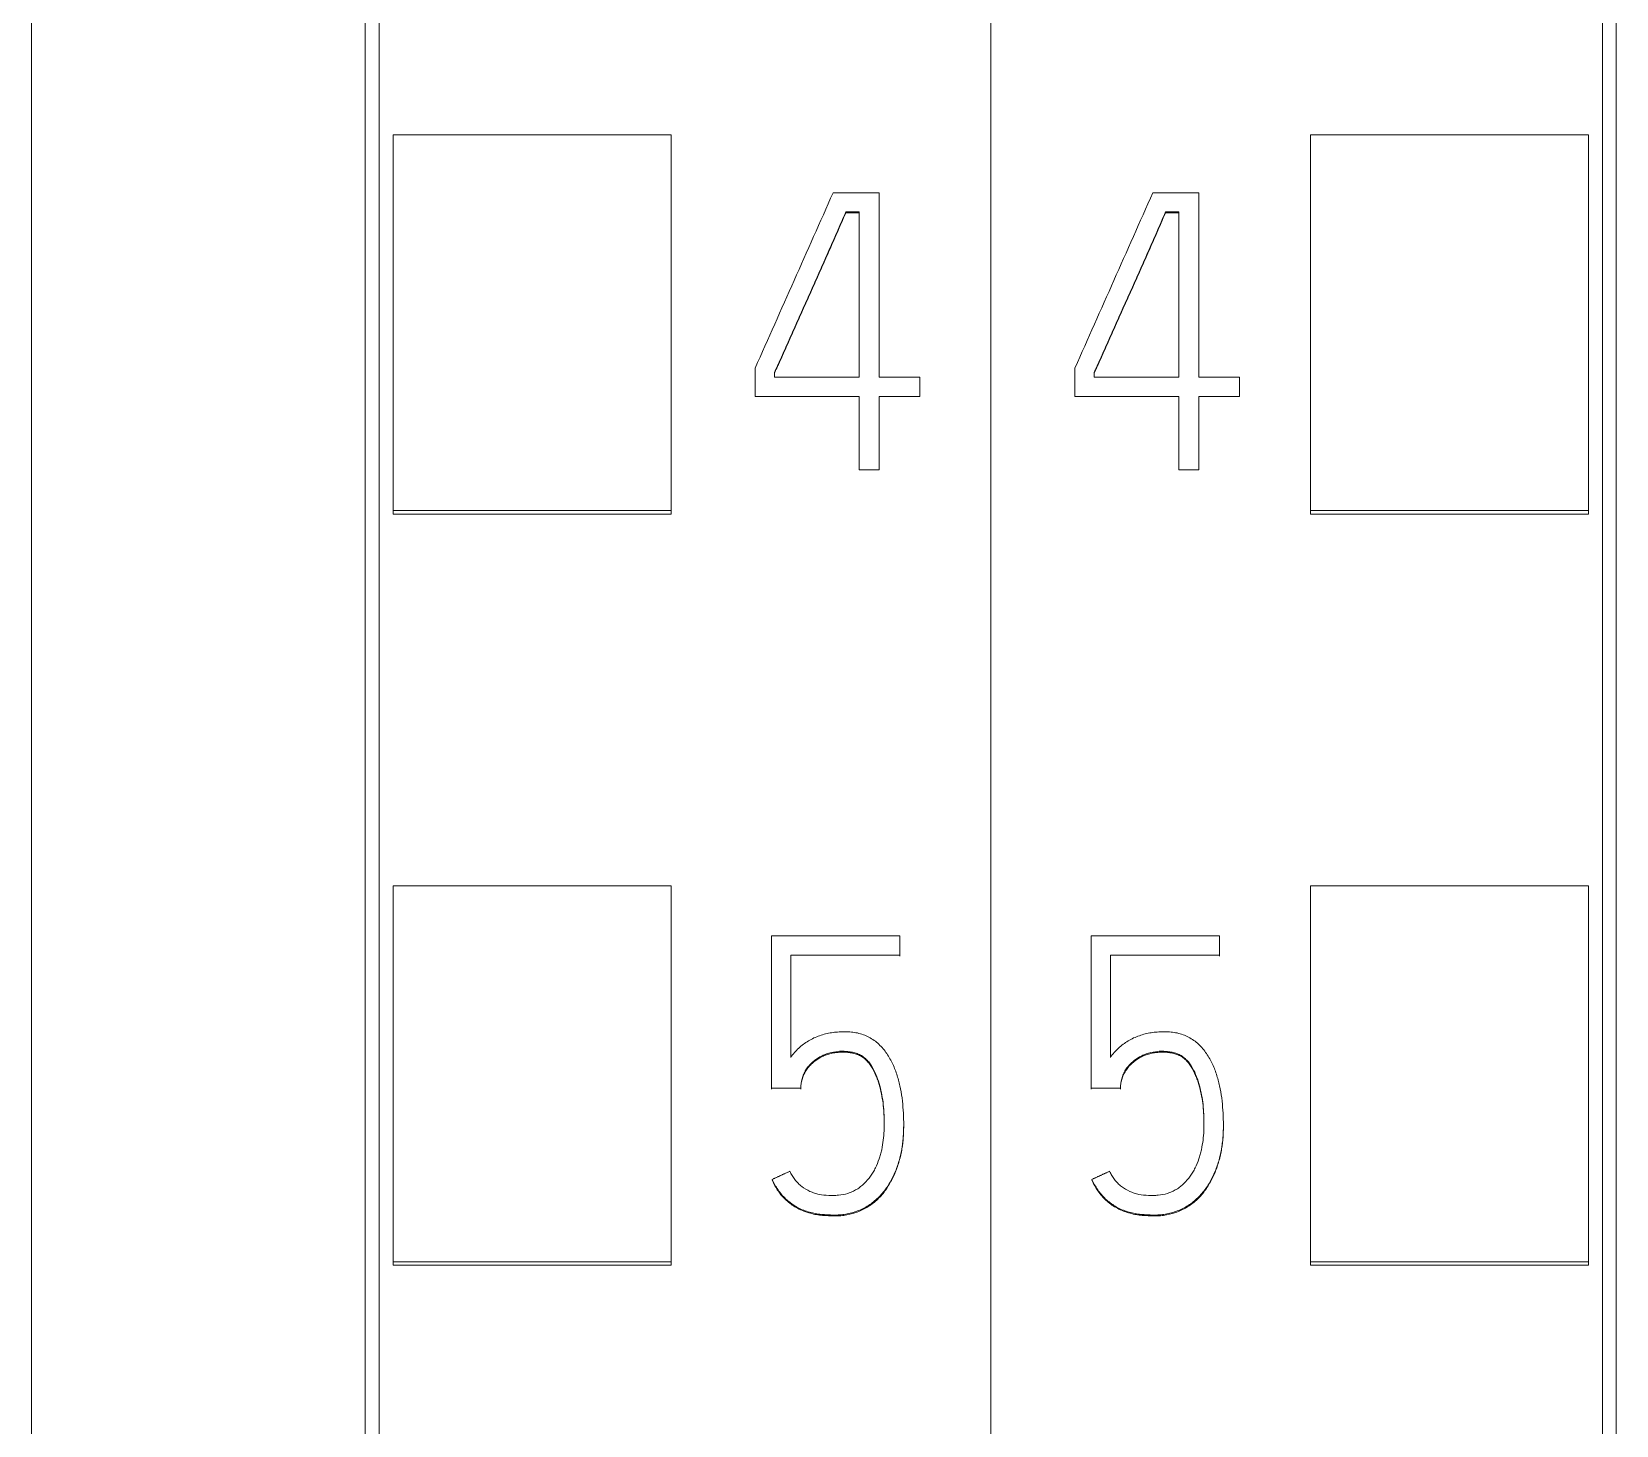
# Model space of a CAD drawing. Header units: millimetres. Extents: x 1359 to 3577, y 1336 to 3557.
# Drawn here: x 2778.27 to 2789.67, y 3006.75 to 3016.78 of the extents above; entities that cross this region are included whole.
import ezdxf

# ---------------------------------------------------------------- set-up
doc = ezdxf.new("R2010")
doc.units = ezdxf.units.MM
doc.layers.add('000-PI-Oprema', color=30, linetype='Continuous', lineweight=5)

msp = doc.modelspace()

# ---------------------------------------------------------------- linework, layer by layer
at = {"layer": '000-PI-Oprema', "color": 0, "linetype": 'ByBlock', "lineweight": 0}
for p, q in [((2785.171, 3041.237), (2785.171, 2927.819)), ((2785.171, 3041.237), (2785.171, 2927.819)), ((2780.771, 2930.141), (2780.771, 3038.956)), ((2789.571, 3038.956), (2789.571, 2930.141)), ((2780.871, 3013.333), (2780.871, 3016.035)), ((2780.871, 3016.035), (2782.871, 3016.035)), ((2782.871, 3013.333), (2782.871, 3016.035)), ((2787.471, 3013.333), (2787.471, 3016.035)), ((2789.471, 3016.035), (2787.471, 3016.035)), ((2789.471, 3013.333), (2789.471, 3016.035)), ((2784.037, 3015.617), (2784.367, 3015.617)), ((2784.367, 3015.617), (2784.367, 3014.291)), ((2786.337, 3015.617), (2786.667, 3015.617)), ((2786.667, 3015.617), (2786.667, 3014.291)), ((2784.128, 3015.479), (2784.128, 3015.473)), ((2784.225, 3015.479), (2784.128, 3015.479)), ((2784.128, 3015.473), (2784.225, 3015.473)), ((2784.225, 3014.291), (2784.225, 3015.479)), ((2786.428, 3015.479), (2786.428, 3015.473)), ((2786.525, 3015.479), (2786.428, 3015.479)), ((2786.428, 3015.473), (2786.525, 3015.473)), ((2786.525, 3014.291), (2786.525, 3015.479)), ((2783.477, 3014.153), (2783.477, 3014.357)), ((2783.615, 3014.327), (2783.615, 3014.291)), ((2783.615, 3014.291), (2784.225, 3014.291)), ((2784.367, 3014.291), (2784.661, 3014.291)), ((2784.661, 3014.291), (2784.661, 3014.153)), ((2785.777, 3014.153), (2785.777, 3014.357)), ((2785.915, 3014.327), (2785.915, 3014.291)), ((2785.915, 3014.291), (2786.525, 3014.291)), ((2786.667, 3014.291), (2786.961, 3014.291)), ((2786.961, 3014.291), (2786.961, 3014.153)), ((2784.225, 3014.153), (2783.477, 3014.153)), ((2784.225, 3013.625), (2784.225, 3014.153)), ((2784.367, 3014.153), (2784.367, 3013.625)), ((2784.661, 3014.153), (2784.367, 3014.153)), ((2786.525, 3014.153), (2785.777, 3014.153)), ((2786.525, 3013.625), (2786.525, 3014.153)), ((2786.667, 3014.153), (2786.667, 3013.625)), ((2786.961, 3014.153), (2786.667, 3014.153)), ((2784.367, 3013.625), (2784.225, 3013.625)), ((2786.667, 3013.625), (2786.525, 3013.625)), ((2780.871, 3013.305), (2780.871, 3013.333)), ((2780.871, 3013.333), (2782.871, 3013.333)), ((2780.871, 3013.305), (2782.871, 3013.305)), ((2782.871, 3013.305), (2782.871, 3013.333)), ((2787.471, 3013.305), (2787.471, 3013.333)), ((2789.471, 3013.333), (2787.471, 3013.333)), ((2789.471, 3013.305), (2787.471, 3013.305)), ((2789.471, 3013.305), (2789.471, 3013.333)), ((2780.871, 3007.931), (2780.871, 3010.634)), ((2780.871, 3010.634), (2782.871, 3010.634)), ((2782.871, 3007.931), (2782.871, 3010.634)), ((2787.471, 3007.931), (2787.471, 3010.634)), ((2789.471, 3010.634), (2787.471, 3010.634)), ((2789.471, 3007.931), (2789.471, 3010.634)), ((2783.593, 3010.273), (2783.593, 3009.178)), ((2784.517, 3010.273), (2783.593, 3010.273)), ((2784.517, 3010.135), (2784.517, 3010.273)), ((2785.893, 3010.273), (2785.893, 3009.178)), ((2786.817, 3010.273), (2785.893, 3010.273)), ((2786.817, 3010.135), (2786.817, 3010.273)), ((2783.732, 3009.4), (2783.732, 3010.135)), ((2783.732, 3010.135), (2784.517, 3010.135)), ((2784.517, 3010.135), (2784.517, 3010.129)), ((2786.032, 3009.4), (2786.032, 3010.135)), ((2786.032, 3010.135), (2786.817, 3010.135)), ((2786.817, 3010.135), (2786.817, 3010.129)), ((2783.593, 3009.178), (2783.593, 3009.172)), ((2783.593, 3009.178), (2783.804, 3009.178)), ((2783.804, 3009.178), (2783.804, 3009.172)), ((2785.893, 3009.178), (2785.893, 3009.172)), ((2785.893, 3009.178), (2786.104, 3009.178)), ((2786.104, 3009.178), (2786.104, 3009.172)), ((2784.545, 3008.914), (2784.545, 3008.92)), ((2786.845, 3008.914), (2786.845, 3008.92)), ((2783.599, 3008.523), (2783.599, 3008.517)), ((2785.899, 3008.523), (2785.899, 3008.517)), ((2780.871, 3007.905), (2780.871, 3007.931)), ((2780.871, 3007.931), (2782.871, 3007.931)), ((2780.871, 3007.905), (2782.871, 3007.905)), ((2782.871, 3007.905), (2782.871, 3007.931)), ((2787.471, 3007.905), (2787.471, 3007.931)), ((2789.471, 3007.931), (2787.471, 3007.931)), ((2789.471, 3007.905), (2787.471, 3007.905)), ((2789.471, 3007.905), (2789.471, 3007.931))]:
    msp.add_line(p, q, dxfattribs=at)
at = {"layer": '000-PI-Oprema', "color": 18, "linetype": 'ByBlock', "lineweight": 0, "true_color": 0x000000}
for centre, major_axis, ratio, start_param, end_param in [((2769.112, 2917.202), (452.614, 1023.309), 0.023466, 1.484858, 1.486095), ((2772.318, 2923.249), (438.421, 990.891), 0.022739, 1.487509, 1.488786)]:
    msp.add_ellipse(centre, major_axis=major_axis, ratio=ratio, start_param=start_param, end_param=end_param, dxfattribs=at)
at = {"layer": '000-PI-Oprema', "color": 0, "linetype": 'ByBlock', "lineweight": 0}
for points, knots in [([(2780.671, 2929.856), (2780.671, 2933.196), (2780.671, 2941.161), (2780.671, 2953.801), (2780.671, 2969.287), (2780.671, 2983.582), (2780.671, 2997.792), (2780.671, 3012.358), (2780.671, 3026.528), (2780.671, 3036.098), (2780.671, 3039.142)], [0, 0, 0, 0, 0.091483, 0.21812, 0.346206, 0.515858, 0.610111, 0.736264, 0.916066, 1, 1, 1, 1]), ([(2789.671, 3039.142), (2789.671, 3036.098), (2789.671, 3026.528), (2789.671, 3012.358), (2789.671, 2997.792), (2789.671, 2983.582), (2789.671, 2969.287), (2789.671, 2953.801), (2789.671, 2941.161), (2789.671, 2933.196), (2789.671, 2929.856)], [0, 0, 0, 0, 0.083934, 0.263736, 0.389889, 0.484142, 0.653794, 0.78188, 0.908517, 1, 1, 1, 1]), ([(2778.271, 3036.077), (2778.271, 3034.053), (2778.271, 3025.504), (2778.271, 3012.358), (2778.271, 2997.792), (2778.271, 2983.582), (2778.271, 2969.287), (2778.271, 2953.801), (2778.271, 2941.043), (2778.271, 2932.161), (2778.271, 2927.904), (2778.271, 2927.106)], [0, 0, 0, 0, 0.055935, 0.236292, 0.362833, 0.457376, 0.627551, 0.756032, 0.883059, 0.978086, 1, 1, 1, 1]), ([(2784.128, 3015.479), (2784.118, 3015.455), (2784.107, 3015.431), (2784.086, 3015.383), (2784.076, 3015.359), (2784.044, 3015.287), (2784.023, 3015.239), (2783.98, 3015.142), (2783.959, 3015.094), (2783.916, 3014.998), (2783.895, 3014.95), (2783.852, 3014.854), (2783.83, 3014.806), (2783.787, 3014.71), (2783.766, 3014.662), (2783.723, 3014.566), (2783.702, 3014.518), (2783.67, 3014.446), (2783.659, 3014.423), (2783.642, 3014.387), (2783.637, 3014.375), (2783.626, 3014.351), (2783.621, 3014.339), (2783.615, 3014.327)], [0, 0, 0, 0, 0.0625, 0.0625, 0.125, 0.125, 0.25, 0.25, 0.375, 0.375, 0.5, 0.5, 0.625, 0.625, 0.75, 0.75, 0.875, 0.875, 0.9375, 0.9375, 0.96875, 0.96875, 1, 1, 1, 1]), ([(2783.615, 3014.321), (2783.621, 3014.333), (2783.626, 3014.345), (2783.637, 3014.368), (2783.642, 3014.38), (2783.659, 3014.416), (2783.67, 3014.44), (2783.702, 3014.512), (2783.723, 3014.56), (2783.766, 3014.656), (2783.787, 3014.704), (2783.83, 3014.8), (2783.852, 3014.848), (2783.895, 3014.944), (2783.916, 3014.992), (2783.959, 3015.088), (2783.98, 3015.136), (2784.023, 3015.232), (2784.044, 3015.28), (2784.076, 3015.353), (2784.086, 3015.377), (2784.107, 3015.425), (2784.118, 3015.449), (2784.128, 3015.473)], [0, 0, 0, 0, 0.03125, 0.03125, 0.0625, 0.0625, 0.125, 0.125, 0.25, 0.25, 0.375, 0.375, 0.5, 0.5, 0.625, 0.625, 0.75, 0.75, 0.875, 0.875, 0.9375, 0.9375, 1, 1, 1, 1]), ([(2786.428, 3015.479), (2786.418, 3015.455), (2786.407, 3015.431), (2786.386, 3015.383), (2786.376, 3015.359), (2786.344, 3015.287), (2786.323, 3015.239), (2786.28, 3015.142), (2786.259, 3015.094), (2786.216, 3014.998), (2786.195, 3014.95), (2786.152, 3014.854), (2786.13, 3014.806), (2786.087, 3014.71), (2786.066, 3014.662), (2786.023, 3014.566), (2786.002, 3014.518), (2785.97, 3014.446), (2785.959, 3014.423), (2785.942, 3014.387), (2785.937, 3014.375), (2785.926, 3014.351), (2785.921, 3014.339), (2785.915, 3014.327)], [0, 0, 0, 0, 0.0625, 0.0625, 0.125, 0.125, 0.25, 0.25, 0.375, 0.375, 0.5, 0.5, 0.625, 0.625, 0.75, 0.75, 0.875, 0.875, 0.9375, 0.9375, 0.96875, 0.96875, 1, 1, 1, 1]), ([(2785.915, 3014.321), (2785.921, 3014.333), (2785.926, 3014.345), (2785.937, 3014.368), (2785.942, 3014.38), (2785.959, 3014.416), (2785.97, 3014.44), (2786.002, 3014.512), (2786.023, 3014.56), (2786.066, 3014.656), (2786.087, 3014.704), (2786.13, 3014.8), (2786.152, 3014.848), (2786.195, 3014.944), (2786.216, 3014.992), (2786.259, 3015.088), (2786.28, 3015.136), (2786.323, 3015.232), (2786.344, 3015.28), (2786.376, 3015.353), (2786.386, 3015.377), (2786.407, 3015.425), (2786.418, 3015.449), (2786.428, 3015.473)], [0, 0, 0, 0, 0.03125, 0.03125, 0.0625, 0.0625, 0.125, 0.125, 0.25, 0.25, 0.375, 0.375, 0.5, 0.5, 0.625, 0.625, 0.75, 0.75, 0.875, 0.875, 0.9375, 0.9375, 1, 1, 1, 1]), ([(2783.599, 3008.523), (2783.611, 3008.497), (2783.624, 3008.471), (2783.649, 3008.436), (2783.657, 3008.424), (2783.676, 3008.402), (2783.686, 3008.391), (2783.708, 3008.372), (2783.719, 3008.362), (2783.742, 3008.345), (2783.754, 3008.337), (2783.779, 3008.322), (2783.792, 3008.316), (2783.818, 3008.303), (2783.832, 3008.298), (2783.86, 3008.289), (2783.874, 3008.285), (2783.902, 3008.278), (2783.916, 3008.275), (2783.945, 3008.271), (2783.96, 3008.27), (2783.982, 3008.269), (2783.989, 3008.268), (2784.004, 3008.267), (2784.011, 3008.267), (2784.033, 3008.266), (2784.048, 3008.266), (2784.077, 3008.267), (2784.091, 3008.268), (2784.121, 3008.271), (2784.135, 3008.274), (2784.164, 3008.28), (2784.178, 3008.284), (2784.22, 3008.297), (2784.247, 3008.309), (2784.285, 3008.331), (2784.298, 3008.339), (2784.322, 3008.356), (2784.333, 3008.365), (2784.355, 3008.384), (2784.366, 3008.394), (2784.386, 3008.416), (2784.395, 3008.427), (2784.422, 3008.462), (2784.438, 3008.486), (2784.459, 3008.525), (2784.466, 3008.538), (2784.478, 3008.564), (2784.484, 3008.578), (2784.5, 3008.619), (2784.509, 3008.646), (2784.524, 3008.703), (2784.53, 3008.731), (2784.536, 3008.774), (2784.538, 3008.789), (2784.541, 3008.818), (2784.542, 3008.832), (2784.544, 3008.876), (2784.545, 3008.905), (2784.544, 3008.963), (2784.542, 3009.022), (2784.536, 3009.079), (2784.529, 3009.137), (2784.524, 3009.166), (2784.514, 3009.209), (2784.511, 3009.223), (2784.503, 3009.251), (2784.499, 3009.265), (2784.485, 3009.307), (2784.475, 3009.334), (2784.455, 3009.374), (2784.448, 3009.387), (2784.433, 3009.412), (2784.425, 3009.424), (2784.4, 3009.46), (2784.38, 3009.482), (2784.336, 3009.521), (2784.311, 3009.537), (2784.272, 3009.557), (2784.258, 3009.562), (2784.23, 3009.571), (2784.215, 3009.575), (2784.187, 3009.58), (2784.172, 3009.582), (2784.142, 3009.585), (2784.128, 3009.585), (2784.098, 3009.584), (2784.084, 3009.584), (2784.054, 3009.581), (2784.04, 3009.58), (2784.011, 3009.575), (2783.997, 3009.572), (2783.968, 3009.565), (2783.954, 3009.561), (2783.926, 3009.551), (2783.912, 3009.546), (2783.886, 3009.533), (2783.873, 3009.526), (2783.847, 3009.511), (2783.835, 3009.503), (2783.811, 3009.485), (2783.8, 3009.476), (2783.779, 3009.456), (2783.769, 3009.445), (2783.749, 3009.423), (2783.74, 3009.412), (2783.732, 3009.4)], [0, 0, 0, 0, 0.03125, 0.03125, 0.046875, 0.046875, 0.0625, 0.0625, 0.078125, 0.078125, 0.09375, 0.09375, 0.109375, 0.109375, 0.125, 0.125, 0.140625, 0.140625, 0.15625, 0.15625, 0.171875, 0.171875, 0.179688, 0.179688, 0.1875, 0.1875, 0.203125, 0.203125, 0.21875, 0.21875, 0.234375, 0.234375, 0.25, 0.25, 0.28125, 0.28125, 0.296875, 0.296875, 0.3125, 0.3125, 0.328125, 0.328125, 0.34375, 0.34375, 0.375, 0.375, 0.390625, 0.390625, 0.40625, 0.40625, 0.4375, 0.4375, 0.46875, 0.46875, 0.484375, 0.484375, 0.5, 0.5, 0.53125, 0.53125, 0.5625, 0.59375, 0.59375, 0.625, 0.625, 0.640625, 0.640625, 0.65625, 0.65625, 0.6875, 0.6875, 0.703125, 0.703125, 0.71875, 0.71875, 0.75, 0.75, 0.78125, 0.78125, 0.796875, 0.796875, 0.8125, 0.8125, 0.828125, 0.828125, 0.84375, 0.84375, 0.859375, 0.859375, 0.875, 0.875, 0.890625, 0.890625, 0.90625, 0.90625, 0.921875, 0.921875, 0.9375, 0.9375, 0.953125, 0.953125, 0.96875, 0.96875, 0.984375, 0.984375, 1, 1, 1, 1]), ([(2785.899, 3008.523), (2785.911, 3008.497), (2785.924, 3008.471), (2785.949, 3008.436), (2785.957, 3008.424), (2785.976, 3008.402), (2785.986, 3008.391), (2786.008, 3008.372), (2786.019, 3008.362), (2786.042, 3008.345), (2786.054, 3008.337), (2786.079, 3008.322), (2786.092, 3008.316), (2786.118, 3008.303), (2786.132, 3008.298), (2786.16, 3008.289), (2786.174, 3008.285), (2786.202, 3008.278), (2786.216, 3008.275), (2786.245, 3008.271), (2786.26, 3008.27), (2786.282, 3008.269), (2786.289, 3008.268), (2786.304, 3008.267), (2786.311, 3008.267), (2786.333, 3008.266), (2786.348, 3008.266), (2786.377, 3008.267), (2786.391, 3008.268), (2786.421, 3008.271), (2786.435, 3008.274), (2786.464, 3008.28), (2786.478, 3008.284), (2786.52, 3008.297), (2786.547, 3008.309), (2786.585, 3008.331), (2786.598, 3008.339), (2786.622, 3008.356), (2786.633, 3008.365), (2786.655, 3008.384), (2786.666, 3008.394), (2786.686, 3008.416), (2786.695, 3008.427), (2786.722, 3008.462), (2786.738, 3008.486), (2786.759, 3008.525), (2786.766, 3008.538), (2786.778, 3008.564), (2786.784, 3008.578), (2786.8, 3008.619), (2786.809, 3008.646), (2786.824, 3008.703), (2786.83, 3008.731), (2786.836, 3008.774), (2786.838, 3008.789), (2786.841, 3008.818), (2786.842, 3008.832), (2786.844, 3008.876), (2786.845, 3008.905), (2786.844, 3008.963), (2786.842, 3009.022), (2786.836, 3009.079), (2786.829, 3009.137), (2786.824, 3009.166), (2786.814, 3009.209), (2786.811, 3009.223), (2786.803, 3009.251), (2786.799, 3009.265), (2786.785, 3009.307), (2786.775, 3009.334), (2786.755, 3009.374), (2786.748, 3009.387), (2786.733, 3009.412), (2786.725, 3009.424), (2786.7, 3009.46), (2786.68, 3009.482), (2786.636, 3009.521), (2786.611, 3009.537), (2786.572, 3009.557), (2786.558, 3009.562), (2786.53, 3009.571), (2786.515, 3009.575), (2786.487, 3009.58), (2786.472, 3009.582), (2786.442, 3009.585), (2786.428, 3009.585), (2786.398, 3009.584), (2786.384, 3009.584), (2786.354, 3009.581), (2786.34, 3009.58), (2786.311, 3009.575), (2786.297, 3009.572), (2786.268, 3009.565), (2786.254, 3009.561), (2786.226, 3009.551), (2786.212, 3009.546), (2786.186, 3009.533), (2786.173, 3009.526), (2786.147, 3009.511), (2786.135, 3009.503), (2786.111, 3009.485), (2786.1, 3009.476), (2786.079, 3009.456), (2786.069, 3009.445), (2786.049, 3009.423), (2786.04, 3009.412), (2786.032, 3009.4)], [0, 0, 0, 0, 0.03125, 0.03125, 0.046875, 0.046875, 0.0625, 0.0625, 0.078125, 0.078125, 0.09375, 0.09375, 0.109375, 0.109375, 0.125, 0.125, 0.140625, 0.140625, 0.15625, 0.15625, 0.171875, 0.171875, 0.179688, 0.179688, 0.1875, 0.1875, 0.203125, 0.203125, 0.21875, 0.21875, 0.234375, 0.234375, 0.25, 0.25, 0.28125, 0.28125, 0.296875, 0.296875, 0.3125, 0.3125, 0.328125, 0.328125, 0.34375, 0.34375, 0.375, 0.375, 0.390625, 0.390625, 0.40625, 0.40625, 0.4375, 0.4375, 0.46875, 0.46875, 0.484375, 0.484375, 0.5, 0.5, 0.53125, 0.53125, 0.5625, 0.59375, 0.59375, 0.625, 0.625, 0.640625, 0.640625, 0.65625, 0.65625, 0.6875, 0.6875, 0.703125, 0.703125, 0.71875, 0.71875, 0.75, 0.75, 0.78125, 0.78125, 0.796875, 0.796875, 0.8125, 0.8125, 0.828125, 0.828125, 0.84375, 0.84375, 0.859375, 0.859375, 0.875, 0.875, 0.890625, 0.890625, 0.90625, 0.90625, 0.921875, 0.921875, 0.9375, 0.9375, 0.953125, 0.953125, 0.96875, 0.96875, 0.984375, 0.984375, 1, 1, 1, 1]), ([(2783.804, 3009.178), (2783.805, 3009.202), (2783.808, 3009.224), (2783.817, 3009.258), (2783.82, 3009.269), (2783.83, 3009.29), (2783.835, 3009.3), (2783.847, 3009.319), (2783.854, 3009.329), (2783.869, 3009.346), (2783.877, 3009.355), (2783.894, 3009.37), (2783.903, 3009.378), (2783.922, 3009.391), (2783.932, 3009.397), (2783.952, 3009.409), (2783.962, 3009.414), (2783.983, 3009.423), (2783.994, 3009.427), (2784.028, 3009.437), (2784.05, 3009.441), (2784.085, 3009.444), (2784.096, 3009.444), (2784.119, 3009.444), (2784.131, 3009.443), (2784.154, 3009.441), (2784.165, 3009.439), (2784.182, 3009.436), (2784.188, 3009.434), (2784.199, 3009.431), (2784.205, 3009.429), (2784.221, 3009.423), (2784.231, 3009.418), (2784.251, 3009.407), (2784.26, 3009.399), (2784.278, 3009.384), (2784.286, 3009.376), (2784.3, 3009.358), (2784.307, 3009.348), (2784.326, 3009.319), (2784.336, 3009.298), (2784.354, 3009.256), (2784.361, 3009.234), (2784.381, 3009.168), (2784.39, 3009.123), (2784.399, 3009.055), (2784.401, 3009.032), (2784.403, 3008.986), (2784.404, 3008.963), (2784.405, 3008.895), (2784.404, 3008.849), (2784.395, 3008.781), (2784.391, 3008.759), (2784.384, 3008.725), (2784.381, 3008.714), (2784.375, 3008.691), (2784.372, 3008.68), (2784.36, 3008.648), (2784.352, 3008.626), (2784.336, 3008.595), (2784.331, 3008.585), (2784.319, 3008.565), (2784.312, 3008.555), (2784.292, 3008.527), (2784.277, 3008.51), (2784.253, 3008.486), (2784.244, 3008.478), (2784.226, 3008.464), (2784.216, 3008.457), (2784.196, 3008.445), (2784.186, 3008.439), (2784.165, 3008.43), (2784.154, 3008.426), (2784.121, 3008.415), (2784.098, 3008.411), (2784.063, 3008.408), (2784.052, 3008.407), (2784.028, 3008.407), (2784.017, 3008.407), (2783.982, 3008.408), (2783.959, 3008.41), (2783.925, 3008.417), (2783.914, 3008.42), (2783.892, 3008.427), (2783.881, 3008.432), (2783.849, 3008.446), (2783.829, 3008.458), (2783.802, 3008.479), (2783.793, 3008.487), (2783.776, 3008.504), (2783.761, 3008.521), (2783.748, 3008.54), (2783.736, 3008.56), (2783.731, 3008.571), (2783.726, 3008.581)], [0, 0, 0, 0, 0.03125, 0.03125, 0.046875, 0.046875, 0.0625, 0.0625, 0.078125, 0.078125, 0.09375, 0.09375, 0.109375, 0.109375, 0.125, 0.125, 0.140625, 0.140625, 0.15625, 0.15625, 0.1875, 0.1875, 0.203125, 0.203125, 0.21875, 0.21875, 0.234375, 0.234375, 0.242187, 0.242187, 0.25, 0.25, 0.265625, 0.265625, 0.28125, 0.28125, 0.296875, 0.296875, 0.3125, 0.3125, 0.34375, 0.34375, 0.375, 0.375, 0.4375, 0.4375, 0.46875, 0.46875, 0.5, 0.5, 0.5625, 0.5625, 0.59375, 0.59375, 0.609375, 0.609375, 0.625, 0.625, 0.65625, 0.65625, 0.671875, 0.671875, 0.6875, 0.6875, 0.71875, 0.71875, 0.734375, 0.734375, 0.75, 0.75, 0.765625, 0.765625, 0.78125, 0.78125, 0.8125, 0.8125, 0.828125, 0.828125, 0.84375, 0.84375, 0.875, 0.875, 0.890625, 0.890625, 0.90625, 0.90625, 0.9375, 0.9375, 0.953125, 0.953125, 0.96875, 0.984375, 0.984375, 1, 1, 1, 1]), ([(2784.405, 3008.916), (2784.405, 3008.922), (2784.405, 3008.928), (2784.404, 3008.956), (2784.404, 3008.979), (2784.401, 3009.025), (2784.399, 3009.047), (2784.393, 3009.093), (2784.389, 3009.115), (2784.38, 3009.161), (2784.375, 3009.183), (2784.365, 3009.216), (2784.361, 3009.227), (2784.354, 3009.249), (2784.349, 3009.26), (2784.336, 3009.292), (2784.326, 3009.312), (2784.307, 3009.341), (2784.301, 3009.351), (2784.286, 3009.369), (2784.278, 3009.377), (2784.261, 3009.393), (2784.252, 3009.4), (2784.232, 3009.412), (2784.221, 3009.417), (2784.2, 3009.425), (2784.189, 3009.428), (2784.166, 3009.433), (2784.154, 3009.435), (2784.131, 3009.437), (2784.12, 3009.438), (2784.097, 3009.438), (2784.085, 3009.437), (2784.062, 3009.435), (2784.051, 3009.434), (2784.028, 3009.43), (2784.006, 3009.424), (2783.984, 3009.417), (2783.963, 3009.408), (2783.952, 3009.403), (2783.922, 3009.386), (2783.903, 3009.372), (2783.878, 3009.349), (2783.869, 3009.341), (2783.854, 3009.323), (2783.848, 3009.314), (2783.835, 3009.294), (2783.83, 3009.284), (2783.821, 3009.263), (2783.817, 3009.252), (2783.811, 3009.23), (2783.808, 3009.218), (2783.805, 3009.195), (2783.804, 3009.184), (2783.804, 3009.172)], [0, 0, 0, 0, 0.015899, 0.015899, 0.077406, 0.077406, 0.138912, 0.138912, 0.200418, 0.200418, 0.261925, 0.261925, 0.292678, 0.292678, 0.323431, 0.323431, 0.384937, 0.384937, 0.41569, 0.41569, 0.446443, 0.446443, 0.477197, 0.477197, 0.50795, 0.50795, 0.538703, 0.538703, 0.569456, 0.569456, 0.600209, 0.600209, 0.630962, 0.630962, 0.661715, 0.661715, 0.692469, 0.723222, 0.723222, 0.753975, 0.753975, 0.815481, 0.815481, 0.846234, 0.846234, 0.876987, 0.876987, 0.907741, 0.907741, 0.938494, 0.938494, 0.969247, 0.969247, 1, 1, 1, 1]), ([(2786.104, 3009.178), (2786.105, 3009.202), (2786.108, 3009.224), (2786.117, 3009.258), (2786.12, 3009.269), (2786.13, 3009.29), (2786.135, 3009.3), (2786.147, 3009.319), (2786.154, 3009.329), (2786.169, 3009.346), (2786.177, 3009.355), (2786.194, 3009.37), (2786.203, 3009.378), (2786.222, 3009.391), (2786.232, 3009.397), (2786.252, 3009.409), (2786.262, 3009.414), (2786.283, 3009.423), (2786.294, 3009.427), (2786.328, 3009.437), (2786.35, 3009.441), (2786.385, 3009.444), (2786.396, 3009.444), (2786.419, 3009.444), (2786.431, 3009.443), (2786.454, 3009.441), (2786.465, 3009.439), (2786.482, 3009.436), (2786.488, 3009.434), (2786.499, 3009.431), (2786.505, 3009.429), (2786.521, 3009.423), (2786.531, 3009.418), (2786.551, 3009.407), (2786.56, 3009.399), (2786.578, 3009.384), (2786.586, 3009.376), (2786.6, 3009.358), (2786.607, 3009.348), (2786.626, 3009.319), (2786.636, 3009.298), (2786.654, 3009.256), (2786.661, 3009.234), (2786.681, 3009.168), (2786.69, 3009.123), (2786.699, 3009.055), (2786.701, 3009.032), (2786.703, 3008.986), (2786.704, 3008.963), (2786.705, 3008.895), (2786.704, 3008.849), (2786.695, 3008.781), (2786.691, 3008.759), (2786.684, 3008.725), (2786.681, 3008.714), (2786.675, 3008.691), (2786.672, 3008.68), (2786.66, 3008.648), (2786.652, 3008.626), (2786.636, 3008.595), (2786.631, 3008.585), (2786.619, 3008.565), (2786.612, 3008.555), (2786.592, 3008.527), (2786.577, 3008.51), (2786.553, 3008.486), (2786.544, 3008.478), (2786.526, 3008.464), (2786.516, 3008.457), (2786.496, 3008.445), (2786.486, 3008.439), (2786.465, 3008.43), (2786.454, 3008.426), (2786.421, 3008.415), (2786.398, 3008.411), (2786.363, 3008.408), (2786.352, 3008.407), (2786.328, 3008.407), (2786.317, 3008.407), (2786.282, 3008.408), (2786.259, 3008.41), (2786.225, 3008.417), (2786.214, 3008.42), (2786.192, 3008.427), (2786.181, 3008.432), (2786.149, 3008.446), (2786.129, 3008.458), (2786.102, 3008.479), (2786.093, 3008.487), (2786.076, 3008.504), (2786.061, 3008.521), (2786.048, 3008.54), (2786.036, 3008.56), (2786.031, 3008.571), (2786.026, 3008.581)], [0, 0, 0, 0, 0.03125, 0.03125, 0.046875, 0.046875, 0.0625, 0.0625, 0.078125, 0.078125, 0.09375, 0.09375, 0.109375, 0.109375, 0.125, 0.125, 0.140625, 0.140625, 0.15625, 0.15625, 0.1875, 0.1875, 0.203125, 0.203125, 0.21875, 0.21875, 0.234375, 0.234375, 0.242187, 0.242187, 0.25, 0.25, 0.265625, 0.265625, 0.28125, 0.28125, 0.296875, 0.296875, 0.3125, 0.3125, 0.34375, 0.34375, 0.375, 0.375, 0.4375, 0.4375, 0.46875, 0.46875, 0.5, 0.5, 0.5625, 0.5625, 0.59375, 0.59375, 0.609375, 0.609375, 0.625, 0.625, 0.65625, 0.65625, 0.671875, 0.671875, 0.6875, 0.6875, 0.71875, 0.71875, 0.734375, 0.734375, 0.75, 0.75, 0.765625, 0.765625, 0.78125, 0.78125, 0.8125, 0.8125, 0.828125, 0.828125, 0.84375, 0.84375, 0.875, 0.875, 0.890625, 0.890625, 0.90625, 0.90625, 0.9375, 0.9375, 0.953125, 0.953125, 0.96875, 0.984375, 0.984375, 1, 1, 1, 1]), ([(2786.705, 3008.916), (2786.705, 3008.922), (2786.705, 3008.928), (2786.704, 3008.956), (2786.704, 3008.979), (2786.701, 3009.025), (2786.699, 3009.047), (2786.693, 3009.093), (2786.689, 3009.115), (2786.68, 3009.161), (2786.675, 3009.183), (2786.665, 3009.216), (2786.661, 3009.227), (2786.654, 3009.249), (2786.649, 3009.26), (2786.636, 3009.292), (2786.626, 3009.312), (2786.607, 3009.341), (2786.601, 3009.351), (2786.586, 3009.369), (2786.578, 3009.377), (2786.561, 3009.393), (2786.552, 3009.4), (2786.532, 3009.412), (2786.521, 3009.417), (2786.5, 3009.425), (2786.489, 3009.428), (2786.466, 3009.433), (2786.454, 3009.435), (2786.431, 3009.437), (2786.42, 3009.438), (2786.397, 3009.438), (2786.385, 3009.437), (2786.362, 3009.435), (2786.351, 3009.434), (2786.328, 3009.43), (2786.306, 3009.424), (2786.284, 3009.417), (2786.263, 3009.408), (2786.252, 3009.403), (2786.222, 3009.386), (2786.203, 3009.372), (2786.178, 3009.349), (2786.169, 3009.341), (2786.154, 3009.323), (2786.148, 3009.314), (2786.135, 3009.294), (2786.13, 3009.284), (2786.121, 3009.263), (2786.117, 3009.252), (2786.111, 3009.23), (2786.108, 3009.218), (2786.105, 3009.195), (2786.104, 3009.184), (2786.104, 3009.172)], [0, 0, 0, 0, 0.015899, 0.015899, 0.077406, 0.077406, 0.138912, 0.138912, 0.200418, 0.200418, 0.261925, 0.261925, 0.292678, 0.292678, 0.323431, 0.323431, 0.384937, 0.384937, 0.41569, 0.41569, 0.446443, 0.446443, 0.477197, 0.477197, 0.50795, 0.50795, 0.538703, 0.538703, 0.569456, 0.569456, 0.600209, 0.600209, 0.630962, 0.630962, 0.661715, 0.661715, 0.692469, 0.723222, 0.723222, 0.753975, 0.753975, 0.815481, 0.815481, 0.846234, 0.846234, 0.876987, 0.876987, 0.907741, 0.907741, 0.938494, 0.938494, 0.969247, 0.969247, 1, 1, 1, 1]), ([(2784.545, 3008.914), (2784.545, 3008.893), (2784.544, 3008.871), (2784.542, 3008.821), (2784.539, 3008.792), (2784.533, 3008.749), (2784.531, 3008.735), (2784.525, 3008.706), (2784.522, 3008.691), (2784.511, 3008.649), (2784.503, 3008.621), (2784.482, 3008.566), (2784.47, 3008.54), (2784.442, 3008.488), (2784.427, 3008.463), (2784.401, 3008.428), (2784.391, 3008.416), (2784.372, 3008.395), (2784.362, 3008.384), (2784.329, 3008.354), (2784.305, 3008.337), (2784.268, 3008.314), (2784.255, 3008.307), (2784.228, 3008.295), (2784.214, 3008.289), (2784.172, 3008.275), (2784.144, 3008.268), (2784.1, 3008.262), (2784.085, 3008.261), (2784.056, 3008.26), (2784.041, 3008.26), (2784.012, 3008.261), (2783.997, 3008.262), (2783.968, 3008.263), (2783.953, 3008.264), (2783.924, 3008.268), (2783.91, 3008.27), (2783.881, 3008.277), (2783.866, 3008.281), (2783.838, 3008.29), (2783.825, 3008.295), (2783.798, 3008.306), (2783.785, 3008.313), (2783.759, 3008.328), (2783.746, 3008.336), (2783.722, 3008.354), (2783.711, 3008.363), (2783.689, 3008.382), (2783.679, 3008.393), (2783.659, 3008.415), (2783.65, 3008.427), (2783.625, 3008.464), (2783.611, 3008.49), (2783.599, 3008.517)], [0, 0, 0, 0, 0.044434, 0.044434, 0.104157, 0.104157, 0.134018, 0.134018, 0.16388, 0.16388, 0.223602, 0.223602, 0.283325, 0.283325, 0.343048, 0.343048, 0.37291, 0.37291, 0.402771, 0.402771, 0.462494, 0.462494, 0.492355, 0.492355, 0.522217, 0.522217, 0.58194, 0.58194, 0.611801, 0.611801, 0.641663, 0.641663, 0.671524, 0.671524, 0.701386, 0.701386, 0.731247, 0.731247, 0.761108, 0.761108, 0.79097, 0.79097, 0.820831, 0.820831, 0.850693, 0.850693, 0.880554, 0.880554, 0.910416, 0.910416, 0.940277, 0.940277, 1, 1, 1, 1]), ([(2786.845, 3008.914), (2786.845, 3008.893), (2786.844, 3008.871), (2786.842, 3008.821), (2786.839, 3008.792), (2786.833, 3008.749), (2786.831, 3008.735), (2786.825, 3008.706), (2786.822, 3008.691), (2786.811, 3008.649), (2786.803, 3008.621), (2786.782, 3008.566), (2786.77, 3008.54), (2786.742, 3008.488), (2786.727, 3008.463), (2786.701, 3008.428), (2786.691, 3008.416), (2786.672, 3008.395), (2786.662, 3008.384), (2786.629, 3008.354), (2786.605, 3008.337), (2786.568, 3008.314), (2786.555, 3008.307), (2786.528, 3008.295), (2786.514, 3008.289), (2786.472, 3008.275), (2786.444, 3008.268), (2786.4, 3008.262), (2786.385, 3008.261), (2786.356, 3008.26), (2786.341, 3008.26), (2786.312, 3008.261), (2786.297, 3008.262), (2786.268, 3008.263), (2786.253, 3008.264), (2786.224, 3008.268), (2786.21, 3008.27), (2786.181, 3008.277), (2786.166, 3008.281), (2786.138, 3008.29), (2786.125, 3008.295), (2786.098, 3008.306), (2786.085, 3008.313), (2786.059, 3008.328), (2786.046, 3008.336), (2786.022, 3008.354), (2786.011, 3008.363), (2785.989, 3008.382), (2785.979, 3008.393), (2785.959, 3008.415), (2785.95, 3008.427), (2785.925, 3008.464), (2785.911, 3008.49), (2785.899, 3008.517)], [0, 0, 0, 0, 0.044434, 0.044434, 0.104157, 0.104157, 0.134018, 0.134018, 0.16388, 0.16388, 0.223602, 0.223602, 0.283325, 0.283325, 0.343048, 0.343048, 0.37291, 0.37291, 0.402771, 0.402771, 0.462494, 0.462494, 0.492355, 0.492355, 0.522217, 0.522217, 0.58194, 0.58194, 0.611801, 0.611801, 0.641663, 0.641663, 0.671524, 0.671524, 0.701386, 0.701386, 0.731247, 0.731247, 0.761108, 0.761108, 0.79097, 0.79097, 0.820831, 0.820831, 0.850693, 0.850693, 0.880554, 0.880554, 0.910416, 0.910416, 0.940277, 0.940277, 1, 1, 1, 1])]:
    msp.add_open_spline(points, degree=3, knots=knots, dxfattribs=at)
for points, weights in [([(2783.726, 3008.581), (2783.662, 3008.552), (2783.599, 3008.523)], [0.500000031032, 0.499999968968, 0.500000031032]), ([(2786.026, 3008.581), (2785.962, 3008.552), (2785.899, 3008.523)], [0.499999672742, 0.500000327258, 0.499999672742])]:
    msp.add_rational_spline(points, weights, degree=2, dxfattribs=at)

doc.saveas('drawing.dxf')
